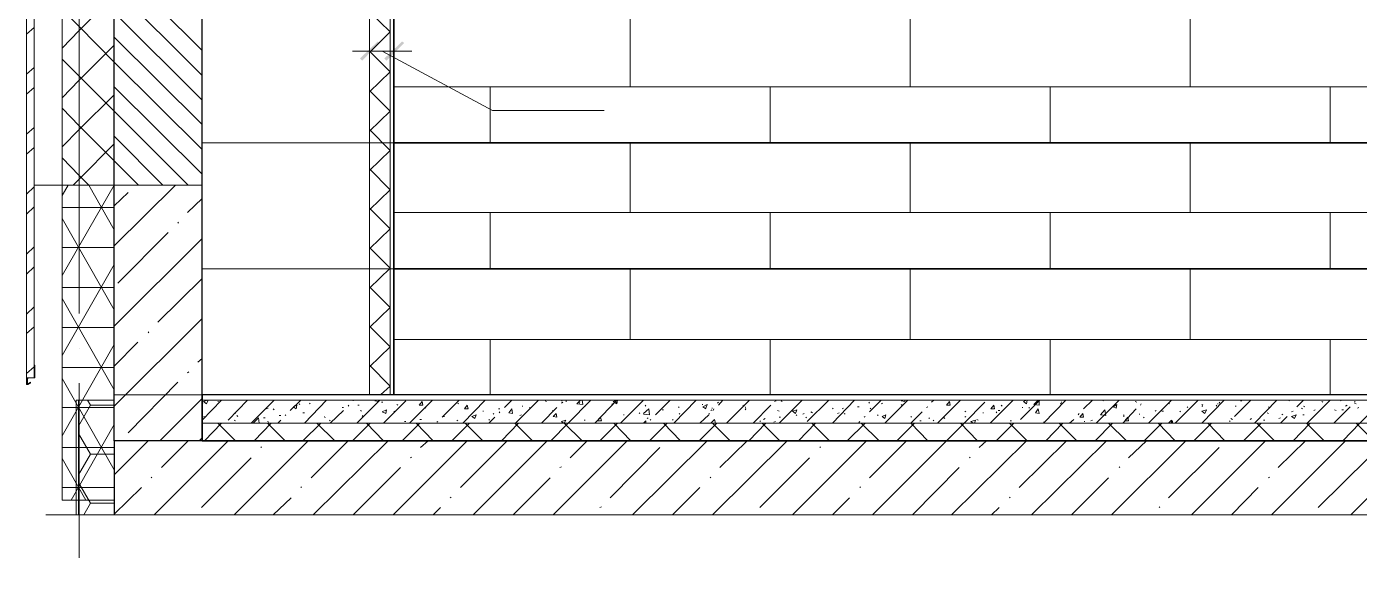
# Model space of a CAD drawing. Header units: millimetres. Extents: x -356862 to 418287, y 0 to 839748.
# Drawn here: x 340899 to 344708, y 774680 to 776219 of the extents above; entities that cross this region are included whole.
import ezdxf

# ---------------------------------------------------------------- set-up
doc = ezdxf.new("R2010")
doc.units = ezdxf.units.MM
doc.layers.add('PDF _Геометрия', color=7, linetype='Continuous', true_color=0xbababa)
doc.layers.add('PDF _Сплошная заливка', color=7, linetype='Continuous', true_color=0xf50000)

msp = doc.modelspace()

# ---------------------------------------------------------------- linework, layer by layer
at = {"layer": 'PDF _Геометрия', "color": 7, "lineweight": 13}
for points in [[(341148.3211, 778467.4215), (340919.6921, 778467.4215), (341148.3211, 778467.4215), (341148.3211, 779968.3288), (340919.6921, 779968.3288), (340919.6921, 779949.2764), (340898.5227, 779949.2764), (340898.5227, 775215.8086), (340919.6921, 775215.8086), (340919.6921, 775766.2119), (341148.3211, 775766.2119), (341000.1356, 775766.2119), (341000.1356, 774866.5143), (341148.3211, 774866.5143), (341148.3211, 775035.8691), (341400.2364, 775035.8691), (341400.2364, 775766.2119)], [(341400.2364, 778467.4215), (341148.3211, 778467.4215), (341148.3211, 775766.2119)], [(340919.6921, 775215.8086), (340919.6921, 775766.2119), (341148.3211, 775766.2119), (341000.1356, 775766.2119), (341000.1356, 774866.5143)], [(341148.3211, 774824.1756), (341148.3211, 775152.3006), (341040.3574, 775152.3006), (341040.3574, 774824.1756)]]:
    msp.add_lwpolyline(points, dxfattribs=at)
at = {"layer": 'PDF _Геометрия', "color": 7, "lineweight": 9}
for points in [[(340919.6921, 775766.2119), (340919.6921, 778467.4215), (340919.6921, 779949.2764), (340919.6921, 778467.4215)], [(350500.9421, 775827.603), (350500.9421, 775886.8772), (341400.2364, 775886.8772), (350500.9421, 775886.8772), (350500.9421, 775827.603), (350500.9421, 775526.9982)], [(341400.2364, 775766.2119), (341148.3211, 775766.2119), (341148.3211, 775035.8691), (341148.3211, 775766.2119)], [(340919.6921, 775251.7965), (340919.6921, 775215.8086), (340921.809, 775215.8086), (340921.809, 775251.7965)], [(340906.9905, 775215.8086), (340898.5227, 775215.8086), (340898.5227, 775196.7562), (340902.7566, 775196.7562), (340909.1074, 775200.9901), (340909.1074, 775203.107), (340902.7566, 775198.8732), (340900.6397, 775198.8732), (340900.6397, 775213.6917)]]:
    msp.add_lwpolyline(points, close=True, dxfattribs=at)
for points in [[(341000.1356, 775766.2119), (341000.1356, 778467.4215), (341000.1356, 779968.3288)], [(341048.8251, 775399.982), (341048.8251, 775766.2119), (341048.8251, 778467.4215), (341048.8251, 779968.3288)], [(341148.3211, 775766.2119), (341400.2364, 775766.2119), (341148.3211, 775766.2119), (341148.3211, 775035.8691)], [(341400.2364, 775526.9982), (350500.9421, 775526.9982), (350500.9421, 775467.724), (350500.9421, 775167.1191), (350500.9421, 775226.3933), (350500.9421, 775287.7844), (352302.4542, 775287.7844)], [(341048.8251, 775300.4861), (341048.8251, 775300.4861)], [(340921.809, 775215.8086), (340906.9905, 775215.8086), (340921.809, 775215.8086)], [(341048.8251, 774701.3933), (341048.8251, 775200.9901)], [(341046.7082, 774824.1756), (341046.7082, 775152.3006)], [(345049.8332, 775167.1191), (344550.2364, 775167.1191), (341948.5227, 775167.1191), (341400.2364, 775167.1191), (341948.5227, 775167.1191), (341400.2364, 775167.1191), (341948.5227, 775167.1191), (341226.6477, 775167.1191), (341148.3211, 775167.1191), (341948.5227, 775167.1191), (341148.3211, 775167.1191), (341226.6477, 775167.1191), (341546.305, 775167.1191), (341749.5308, 775167.1191), (344999.0268, 775167.1191)], [(341148.3211, 774824.1756), (341148.3211, 775152.3006)], [(352302.4542, 775152.3006), (341400.2364, 775152.3006)], [(346701.0429, 775167.1191), (344550.2364, 775167.1191), (343250.438, 775167.1191), (344550.2364, 775167.1191), (345049.8332, 775167.1191)], [(344550.2364, 775167.1191), (345049.8332, 775167.1191), (344550.2364, 775167.1191)], [(352302.4542, 775086.6756), (341400.2364, 775086.6756)]]:
    msp.add_lwpolyline(points, dxfattribs=at)
at = {"layer": 'PDF _Геометрия', "color": 93, "lineweight": 35, "true_color": 0x5cb85c}
msp.add_lwpolyline([(341948.5227, 778823.0667), (341948.5227, 775167.1191)], dxfattribs=at)
at = {"layer": 'PDF _Геометрия', "color": 8, "lineweight": 30, "true_color": 0x767676}
for points in [[(341148.3211, 775035.8691), (341148.3211, 775766.2119), (341148.3211, 778467.4215)], [(341400.2364, 775035.8691), (341400.2364, 775766.2119), (341400.2364, 778467.4215)]]:
    msp.add_lwpolyline(points, dxfattribs=at)
at = {"layer": 'PDF _Геометрия', "color": 93, "lineweight": 5, "true_color": 0x5cb85c}
msp.add_lwpolyline([(341937.938, 777868.3288), (341878.6638, 777868.3288), (341878.6638, 775167.1191), (341937.938, 775167.1191)], close=True, dxfattribs=at)
at = {"layer": 'PDF _Геометрия', "color": 8, "lineweight": 9, "true_color": 0x808080}
for points in [[(341400.2364, 776151.4941), (341148.3211, 776401.2925), (341048.8251, 776500.7885), (341000.1356, 776551.5949)], [(341400.2364, 776009.6594), (341148.3211, 776259.4578), (341048.8251, 776358.9538), (341000.1356, 776409.7603)], [(341400.2364, 776079.5183), (341148.3211, 776331.4336)], [(341000.1356, 776157.8449), (341048.8251, 776208.6514), (341148.3211, 776308.1474)], [(341400.2364, 775867.8248), (341148.3211, 776117.6232), (341048.8251, 776219.2361), (341000.1356, 776267.9256)], [(340898.5227, 776198.0667), (340919.6921, 776217.1191)], [(341400.2364, 775939.8006), (341148.3211, 776189.599)], [(341000.1356, 776016.0103), (341048.8251, 776066.8167), (341148.3211, 776166.3127)], [(340898.5227, 776083.7522), (340919.6921, 776102.8046)], [(341360.0147, 775766.2119), (341148.3211, 775977.9054), (341048.8251, 776077.4014), (341000.1356, 776126.0909)], [(340898.5227, 776026.5949), (340919.6921, 776045.6474)], [(341000.1356, 775876.2925), (341048.8251, 775924.982), (341148.3211, 776024.478)], [(341400.2364, 775797.9659), (341148.3211, 776047.7643)], [(341218.18, 775766.2119), (341148.3211, 775836.0707), (341048.8251, 775935.5667), (341000.1356, 775986.3732)], [(340898.5227, 775912.2804), (340919.6921, 775931.3328)], [(341288.0388, 775766.2119), (341148.3211, 775905.9296)], [(340898.5227, 775855.1232), (340919.6921, 775874.1756)], [(341031.8897, 775766.2119), (341048.8251, 775783.1474), (341148.3211, 775884.7603)], [(341148.3211, 775639.1957), (341076.3453, 775766.2119), (341048.8251, 775793.732), (341000.1356, 775844.5385)], [(340898.5227, 775740.8086), (340919.6921, 775761.978)], [(341000.1356, 775736.5748), (341017.0711, 775766.2119)], [(341000.1356, 775507.9457), (341148.3211, 775766.2119)], [(341148.3211, 775592.6232), (341324.0268, 775766.2119)], [(341148.3211, 775706.9377), (341188.5429, 775745.0425)], [(341357.8977, 775687.8853), (341400.2364, 775728.107)], [(340898.5227, 775683.6514), (340919.6921, 775704.8207)], [(341000.1356, 775702.7038), (341148.3211, 775702.7038)], [(341148.3211, 775410.5667), (341000.1356, 775670.9498)], [(341330.3776, 775658.2482), (341332.4945, 775660.3651)], [(341148.3211, 775363.9941), (341400.2364, 775613.7925)], [(341158.9058, 775486.7764), (341302.8574, 775630.728)], [(340898.5227, 775569.3369), (340919.6921, 775590.5062)], [(341000.1356, 775588.3893), (341148.3211, 775588.3893)], [(340898.5227, 775512.1796), (340919.6921, 775533.349)], [(341000.1356, 775279.3167), (341148.3211, 775539.6998)], [(341273.2203, 775374.5788), (341400.2364, 775499.478)], [(341000.1356, 775474.0748), (341148.3211, 775474.0748)], [(340898.5227, 775397.8651), (340919.6921, 775419.0344)], [(341148.3211, 775181.9377), (341000.1356, 775442.3207)], [(341148.3211, 775135.3651), (341400.2364, 775385.1635)], [(340898.5227, 775342.8248), (340919.6921, 775361.8772)], [(341000.1356, 775359.7603), (341148.3211, 775359.7603)], [(341245.7001, 775344.9417), (341247.8171, 775347.0586)], [(341000.1356, 775050.6877), (341148.3211, 775311.0707)], [(341148.3211, 775249.6796), (341216.063, 775317.4215)], [(341387.5348, 775260.2643), (341400.2364, 775270.849)], [(340898.5227, 775228.5103), (340919.6921, 775247.5627)], [(341000.1356, 775245.4457), (341148.3211, 775245.4457)], [(341357.8977, 775230.6272), (341362.1316, 775232.7441)], [(341148.3211, 774953.3086), (341000.1356, 775213.6917)], [(341188.5429, 775059.1554), (341330.3776, 775203.107)], [(341279.5711, 775035.8691), (341400.2364, 775156.5344)], [(341400.2364, 775095.1433), (341455.2768, 775152.3006)], [(341400.2364, 775141.7159), (341402.3534, 775143.8328)], [(341417.1719, 775152.3006), (341412.938, 775141.7159), (341404.4703, 775148.0667), (341415.055, 775152.3006)], [(341444.6921, 775148.0667), (341446.809, 775148.0667)], [(341474.3292, 775095.1433), (341529.3695, 775152.3006)], [(341539.9542, 775086.6756), (341605.5792, 775152.3006)], [(341652.1518, 775122.6635), (341681.7888, 775152.3006)], [(341692.3735, 775086.6756), (341755.8816, 775152.3006)], [(341707.1921, 775143.8328), (341709.309, 775141.7159)], [(341766.4663, 775152.3006), (341766.4663, 775152.3006)], [(341832.0913, 775150.1836), (341832.0913, 775152.3006)], [(341842.6759, 775086.6756), (341908.3009, 775152.3006)], [(341904.0671, 775152.3006), (341904.0671, 775148.0667), (341893.4824, 775150.1836), (341895.5993, 775152.3006)], [(341912.5348, 775145.9498), (341916.7687, 775145.9498)], [(341918.8856, 775086.6756), (341982.3937, 775150.1836)], [(341992.9784, 775086.6756), (342058.6034, 775152.3006)], [(342086.1235, 775103.6111), (342134.813, 775152.3006)], [(342130.5792, 775141.7159), (342132.6961, 775143.8328)], [(342145.3977, 775086.6756), (342208.9058, 775152.3006)], [(342263.9461, 775131.1312), (342285.1155, 775152.3006)], [(342295.7001, 775086.6756), (342361.3251, 775152.3006)], [(342380.3776, 775150.1836), (342384.6114, 775148.0667)], [(342397.313, 775035.8691), (342446.0026, 775086.6756), (342511.6276, 775152.3006)], [(342426.9501, 775150.1836), (342429.0671, 775150.1836)], [(342426.9501, 775143.8328), (342431.184, 775145.9498)], [(342439.6518, 775150.1836), (342441.7687, 775148.0667)], [(342486.2243, 775152.3006), (342488.3413, 775139.599), (342471.4058, 775141.7159), (342481.9905, 775152.3006)], [(342475.6397, 775145.9498), (342479.8735, 775143.8328)], [(342522.2122, 775086.6756), (342585.7203, 775152.3006), (342575.1356, 775148.0667), (342585.7203, 775141.7159), (342587.8372, 775152.3006)], [(342581.4864, 775143.8328), (342585.7203, 775145.9498)], [(342596.305, 775086.6756), (342661.93, 775152.3006)], [(342695.8009, 775109.9619), (342738.1397, 775152.3006)], [(342748.7243, 775086.6756), (342812.2324, 775152.3006)], [(342873.6235, 775143.8328), (342875.7405, 775145.9498)], [(342875.7405, 775137.482), (342888.4421, 775152.3006)], [(342899.0268, 775086.6756), (342964.6518, 775152.3006)], [(343036.6276, 775148.0667), (343040.8614, 775150.1836)], [(343038.7445, 775150.1836), (343038.7445, 775152.3006)], [(343049.3292, 775086.6756), (343114.9542, 775152.3006)], [(343055.68, 775150.1836), (343057.7969, 775148.0667)], [(343129.7727, 775090.9094), (343191.1638, 775152.3006)], [(343201.7485, 775086.6756), (343265.2566, 775152.3006)], [(343305.4784, 775145.9498), (343307.5953, 775143.8328)], [(343307.5953, 775118.4296), (343341.4663, 775152.3006)], [(343316.063, 774824.1756), (343527.7566, 775035.8691), (343578.563, 775086.6756), (343637.8372, 775145.9498)], [(343341.4663, 775141.7159), (343345.7001, 775143.8328)], [(343352.0509, 775086.6756), (343417.6759, 775152.3006)], [(343409.2082, 775152.3006), (343409.2082, 775148.0667), (343398.6235, 775150.1836), (343400.7405, 775152.3006)], [(343485.4179, 775145.9498), (343491.7687, 775152.3006)], [(343491.7687, 775152.3006), (343491.7687, 775152.3006)], [(343502.3534, 775086.6756), (343567.9784, 775152.3006)], [(343652.6558, 775086.6756), (343718.2808, 775152.3006)], [(343739.4501, 775097.2603), (343794.4905, 775152.3006)], [(343758.5026, 775152.3006), (343756.3856, 775141.7159), (343747.9179, 775148.0667), (343756.3856, 775152.3006)], [(343792.3735, 775152.3006), (343792.3735, 775137.482), (343777.555, 775139.599), (343790.2566, 775152.3006)], [(343805.0751, 775086.6756), (343868.5832, 775152.3006)], [(343853.7647, 775141.7159), (343855.8816, 775143.8328)], [(343855.8816, 775145.9498), (343857.9985, 775145.9498)], [(343919.3897, 775126.8974), (343944.7929, 775152.3006)], [(343955.3776, 775086.6756), (344021.0026, 775152.3006)], [(343974.43, 775152.3006), (343976.5469, 775150.1836)], [(344067.5751, 775148.0667), (344071.809, 775145.9498)], [(344105.68, 775086.6756), (344171.305, 775152.3006)], [(344162.8372, 775143.8328), (344164.9542, 775141.7159)], [(344181.8897, 775086.6756), (344247.5147, 775152.3006)], [(344258.0993, 775086.6756), (344321.6074, 775152.3006)], [(344306.7888, 775143.8328), (344308.9058, 775145.9498)], [(344351.2445, 775105.728), (344397.8171, 775152.3006)], [(344368.18, 775150.1836), (344372.4138, 775150.1836)], [(344408.4018, 775086.6756), (344471.9098, 775152.3006)], [(344505.7808, 775152.3006), (344507.8977, 775150.1836)], [(344529.0671, 775133.2482), (344548.1195, 775152.3006)], [(344558.7042, 775086.6756), (344624.3292, 775152.3006)], [(344601.0429, 775148.0667), (344603.1598, 775145.9498)], [(344653.9663, 775152.3006), (344656.0832, 775150.1836)], [(344660.3171, 775035.8691), (344709.0066, 775086.6756), (344774.6316, 775152.3006)], [(344694.188, 775145.9498), (344696.305, 775148.0667)], [(344694.188, 775143.8328), (344698.4219, 775141.7159)], [(341000.1356, 775131.1312), (341148.3211, 775131.1312)], [(341402.3534, 775103.6111), (341406.5872, 775105.728)], [(341493.3816, 775114.1957), (341495.4985, 775116.3127)], [(341499.7324, 775107.8449), (341501.8493, 775105.728)], [(341584.4098, 775126.8974), (341588.6437, 775129.0143)], [(341603.4622, 775126.8974), (341605.5792, 775124.7804)], [(341620.3977, 775107.8449), (341624.6316, 775107.8449)], [(341637.3332, 775107.8449), (341639.4501, 775109.9619)], [(341677.555, 775139.599), (341679.6719, 775141.7159)], [(341688.1397, 775116.3127), (341692.3735, 775116.3127)], [(341749.5308, 775105.728), (341751.6477, 775101.4941)], [(341766.4663, 775086.6756), (341804.5711, 775122.6635)], [(341800.3372, 775131.1312), (341804.5711, 775131.1312)], [(341817.2727, 775135.3651), (341819.3897, 775137.482)], [(341844.7929, 775137.482), (341849.0268, 775137.482)], [(341853.2606, 775122.6635), (341855.3776, 775120.5465)], [(341857.4945, 775105.728), (341859.6114, 775107.8449)], [(341948.5227, 775118.4296), (341950.6397, 775120.5465)], [(341956.9905, 775139.599), (341959.1074, 775137.482)], [(342037.434, 775129.0143), (342039.5509, 775131.1312)], [(342090.3574, 775105.728), (342092.4743, 775105.728)], [(342202.555, 775120.5465), (342204.6719, 775120.5465)], [(342232.1921, 775114.1957), (342234.309, 775112.0788)], [(342247.0106, 775126.8974), (342251.2445, 775126.8974)], [(342249.1276, 775116.3127), (342251.2445, 775118.4296)], [(342308.4018, 775107.8449), (342312.6356, 775109.9619)], [(342314.7526, 775135.3651), (342316.8695, 775135.3651)], [(342335.9219, 775131.1312), (342338.0388, 775129.0143)], [(342369.7929, 775086.6756), (342414.2485, 775131.1312)], [(342401.5469, 775120.5465), (342403.6638, 775122.6635)], [(342492.5751, 775133.2482), (342494.6921, 775135.3651)], [(342570.9018, 775141.7159), (342573.0187, 775139.599)], [(342604.7727, 775109.9619), (342606.8897, 775109.9619)], [(342649.2284, 775114.1957), (342651.3453, 775116.3127)], [(342661.93, 775114.1957), (342676.7485, 775126.8974), (342678.8655, 775109.9619), (342661.93, 775112.0788)], [(342666.1638, 775137.482), (342668.2808, 775135.3651)], [(342714.8534, 775124.7804), (342719.0872, 775124.7804)], [(342761.4259, 775133.2482), (342763.5429, 775131.1312)], [(342763.5429, 775112.0788), (342765.6598, 775114.1957)], [(342822.8171, 775086.6756), (342848.2203, 775109.9619)], [(342829.1679, 775139.599), (342831.2848, 775139.599)], [(342839.7526, 775126.8974), (342831.2848, 775133.2482), (342843.9864, 775139.599), (342839.7526, 775129.0143)], [(342848.2203, 775114.1957), (342850.3372, 775112.0788)], [(342854.5711, 775122.6635), (342856.688, 775124.7804)], [(342856.688, 775129.0143), (342858.805, 775129.0143)], [(342860.9219, 775122.6635), (342863.0388, 775126.8974)], [(342945.5993, 775135.3651), (342949.8332, 775137.482)], [(342951.9501, 775133.2482), (342954.0671, 775129.0143)], [(342951.9501, 775126.8974), (342954.0671, 775124.7804)], [(342975.2364, 775086.6756), (343026.0429, 775137.482)], [(343045.0953, 775122.6635), (343049.3292, 775120.5465)], [(343098.0187, 775109.9619), (343100.1356, 775107.8449)], [(343117.0711, 775112.0788), (343121.305, 775114.1957)], [(343140.3574, 775118.4296), (343144.5913, 775116.3127)], [(343201.7485, 775129.0143), (343203.8655, 775126.8974)], [(343216.5671, 775114.1957), (343220.8009, 775116.3127)], [(343229.2687, 775126.8974), (343233.5026, 775129.0143)], [(343235.6195, 775114.1957), (343237.7364, 775112.0788)], [(343273.7243, 775133.2482), (343277.9582, 775133.2482)], [(343292.7768, 775103.6111), (343294.8937, 775105.728)], [(343309.7122, 775126.8974), (343311.8292, 775129.0143)], [(343330.8816, 775109.9619), (343332.9985, 775107.8449)], [(343398.6235, 775137.482), (343400.7405, 775139.599)], [(343474.8332, 775035.8691), (343426.1437, 775086.6756), (343457.8977, 775118.4296)], [(343426.1437, 775105.728), (343428.2606, 775103.6111)], [(343470.5993, 775131.1312), (343474.8332, 775133.2482)], [(343580.68, 775120.5465), (343582.7969, 775118.4296)], [(343580.68, 775103.6111), (343582.7969, 775105.728)], [(343631.4864, 775116.3127), (343633.6034, 775116.3127)], [(343669.5913, 775116.3127), (343671.7082, 775118.4296)], [(343675.9421, 775122.6635), (343680.1759, 775122.6635)], [(343684.4098, 775137.482), (343686.5268, 775135.3651)], [(343743.684, 775131.1312), (343745.8009, 775131.1312)], [(343762.7364, 775129.0143), (343764.8534, 775131.1312)], [(343904.5711, 775109.9619), (343906.688, 775114.1957)], [(344031.5872, 775086.6756), (344069.6921, 775126.8974)], [(344033.7042, 775107.8449), (344035.8211, 775109.9619)], [(344033.7042, 775105.728), (344035.8211, 775105.728)], [(344078.1598, 775112.0788), (344080.2768, 775112.0788)], [(344082.3937, 775137.482), (344084.5106, 775141.7159)], [(344124.7324, 775120.5465), (344126.8493, 775122.6635)], [(344143.7848, 775120.5465), (344148.0187, 775120.5465)], [(344194.5913, 775120.5465), (344196.7082, 775118.4296)], [(344215.7606, 775131.1312), (344217.8776, 775133.2482)], [(344258.0993, 775139.599), (344260.2163, 775137.482)], [(344258.0993, 775135.3651), (344260.2163, 775135.3651)], [(344298.3211, 775137.482), (344300.438, 775135.3651)], [(344302.555, 775141.7159), (344304.6719, 775141.7159)], [(344353.3614, 775135.3651), (344355.4784, 775135.3651)], [(344444.3897, 775116.3127), (344448.6235, 775114.1957)], [(344448.6235, 775133.2482), (344450.7405, 775131.1312)], [(344482.4945, 775086.6756), (344501.5469, 775105.728)], [(344486.7284, 775109.9619), (344488.8453, 775112.0788)], [(344514.2485, 775118.4296), (344518.4824, 775120.5465)], [(344541.7687, 775129.0143), (344546.0026, 775126.8974)], [(344546.0026, 775109.9619), (344550.2364, 775109.9619)], [(344548.1195, 775135.3651), (344552.3534, 775133.2482)], [(344577.7566, 775122.6635), (344581.9905, 775124.7804)], [(344634.9138, 775086.6756), (344681.4864, 775133.2482)], [(344637.0308, 775124.7804), (344641.2647, 775122.6635)], [(344658.2001, 775124.7804), (344662.434, 775124.7804)], [(344668.7848, 775135.3651), (344673.0187, 775137.482)], [(344702.6558, 775129.0143), (344706.8897, 775131.1312)], [(341025.5388, 774866.5143), (341148.3211, 775082.4417)], [(341400.2364, 775097.2603), (341400.2364, 775097.2603)], [(341406.5872, 775035.8691), (341455.2768, 775086.6756)], [(341495.4985, 775035.8691), (341444.6921, 775086.6756)], [(341463.7445, 775086.6756), (341467.9784, 775086.6756)], [(341491.2647, 775095.1433), (341495.4985, 775093.0264)], [(341548.4219, 775086.6756), (341546.305, 775086.6756), (341561.1235, 775101.4941), (341563.2405, 775086.6756)], [(341548.4219, 775035.8691), (341597.1114, 775086.6756)], [(341575.9421, 775101.4941), (341580.1759, 775101.4941)], [(341586.5268, 775090.9094), (341590.7606, 775088.7925)], [(341637.3332, 775035.8691), (341586.5268, 775086.6756)], [(341616.1638, 775086.6756), (341624.6316, 775095.1433)], [(341645.8009, 775086.6756), (341645.8009, 775086.6756)], [(341681.7888, 775086.6756), (341681.7888, 775086.6756)], [(341688.1397, 775035.8691), (341738.9461, 775086.6756)], [(341779.1679, 775035.8691), (341728.3614, 775086.6756)], [(341764.3493, 775093.0264), (341766.4663, 775095.1433)], [(341829.9743, 775035.8691), (341880.7808, 775086.6756)], [(341918.8856, 775035.8691), (341870.1961, 775086.6756)], [(341971.809, 775035.8691), (342022.6155, 775086.6756)], [(341978.1598, 775090.9094), (341982.3937, 775090.9094)], [(342060.7203, 775035.8691), (342012.0308, 775086.6756)], [(342022.6155, 775097.2603), (342026.8493, 775097.2603)], [(342071.305, 775088.7925), (342073.4219, 775090.9094)], [(342113.6437, 775035.8691), (342164.4501, 775086.6756)], [(342128.4622, 775095.1433), (342130.5792, 775093.0264)], [(342202.555, 775035.8691), (342151.7485, 775086.6756)], [(342219.4905, 775086.6756), (342236.4259, 775103.6111)], [(342219.4905, 775095.1433), (342221.6074, 775097.2603)], [(342255.4784, 775035.8691), (342304.1679, 775086.6756)], [(342344.3897, 775035.8691), (342293.5832, 775086.6756)], [(342486.2243, 775035.8691), (342435.4179, 775086.6756), (342439.6518, 775095.1433), (342426.9501, 775090.9094), (342433.3009, 775086.6756)], [(342492.5751, 775095.1433), (342494.6921, 775095.1433)], [(342537.0308, 775035.8691), (342587.8372, 775086.6756)], [(342625.9421, 775035.8691), (342577.2526, 775086.6756)], [(342581.4864, 775086.6756), (342583.6034, 775086.6756)], [(342661.93, 775086.6756), (342668.2808, 775093.0264), (342668.2808, 775086.6756)], [(342672.5147, 775099.3772), (342674.6316, 775101.4941)], [(342678.8655, 775035.8691), (342729.6719, 775086.6756)], [(342680.9824, 775095.1433), (342683.0993, 775097.2603)], [(342767.7768, 775035.8691), (342719.0872, 775086.6756)], [(342744.4905, 775097.2603), (342746.6074, 775095.1433)], [(342820.7001, 775035.8691), (342871.5066, 775086.6756)], [(342854.5711, 775086.6756), (342865.1558, 775097.2603), (342867.2727, 775086.6756)], [(342909.6114, 775035.8691), (342858.805, 775086.6756)], [(342962.5348, 775035.8691), (343011.2243, 775086.6756)], [(342994.2888, 775093.0264), (342996.4058, 775090.9094)], [(343051.4461, 775035.8691), (343000.6397, 775086.6756)], [(343004.8735, 775097.2603), (343009.1074, 775099.3772)], [(343034.5106, 775088.7925), (343038.7445, 775090.9094)], [(343049.3292, 775103.6111), (343053.563, 775103.6111)], [(343104.3695, 775035.8691), (343153.059, 775086.6756)], [(343125.5388, 775101.4941), (343127.6558, 775103.6111)], [(343193.2808, 775035.8691), (343142.4743, 775086.6756)], [(343244.0872, 775035.8691), (343294.8937, 775086.6756)], [(343275.8413, 775086.6756), (343280.0751, 775090.9094)], [(343335.1155, 775035.8691), (343284.309, 775086.6756)], [(343385.9219, 775035.8691), (343436.7284, 775086.6756)], [(343407.0913, 775086.6756), (343411.3251, 775086.6756)], [(343451.5469, 775093.0264), (343455.7808, 775093.0264)], [(343476.9501, 775101.4941), (343479.0671, 775099.3772)], [(343489.6518, 775093.0264), (343491.7687, 775095.1433)], [(343519.2888, 775101.4941), (343521.4058, 775101.4941), (343523.5227, 775099.3772)], [(343616.6679, 775035.8691), (343567.9784, 775086.6756)], [(343603.9663, 775086.6756), (343597.6155, 775090.9094), (343610.3171, 775095.1433), (343608.2001, 775086.6756)], [(343614.5509, 775097.2603), (343618.7848, 775095.1433)], [(343669.5913, 775035.8691), (343720.3977, 775086.6756)], [(343758.5026, 775035.8691), (343707.6961, 775086.6756)], [(343709.813, 775093.0264), (343714.0469, 775093.0264)], [(343805.0751, 775088.7925), (343807.1921, 775088.7925)], [(343811.4259, 775035.8691), (343860.1155, 775086.6756)], [(343900.3372, 775035.8691), (343849.5308, 775086.6756)], [(343879.1679, 775086.6756), (343891.8695, 775097.2603)], [(343921.5066, 775090.9094), (343923.6235, 775090.9094)], [(343940.559, 775093.0264), (343944.7929, 775095.1433)], [(343953.2606, 775035.8691), (344001.9501, 775086.6756)], [(344042.1719, 775035.8691), (343991.3655, 775086.6756)], [(344090.8614, 775103.6111), (344092.9784, 775101.4941)], [(344092.9784, 775035.8691), (344143.7848, 775086.6756)], [(344181.8897, 775035.8691), (344133.2001, 775086.6756)], [(344162.8372, 775086.6756), (344171.305, 775095.1433), (344171.305, 775086.6756)], [(344169.188, 775086.6756), (344173.4219, 775093.0264), (344173.4219, 775086.6756)], [(344234.813, 775035.8691), (344285.6195, 775086.6756)], [(344323.7243, 775035.8691), (344275.0348, 775086.6756)], [(344306.7888, 775086.6756), (344306.7888, 775086.6756)], [(344336.4259, 775090.9094), (344338.5429, 775093.0264)], [(344340.6598, 775099.3772), (344344.8937, 775097.2603)], [(344376.6477, 775035.8691), (344427.4542, 775086.6756)], [(344395.7001, 775097.2603), (344399.934, 775099.3772)], [(344465.559, 775035.8691), (344414.7526, 775086.6756)], [(344433.805, 775095.1433), (344438.0388, 775095.1433)], [(344478.2606, 775099.3772), (344482.4945, 775101.4941)], [(344518.4824, 775035.8691), (344567.1719, 775086.6756)], [(344607.3937, 775035.8691), (344556.5872, 775086.6756)], [(344749.2284, 775035.8691), (344698.4219, 775086.6756)], [(341148.3211, 774938.4901), (341245.7001, 775035.8691)], [(341262.6356, 774824.1756), (341474.3292, 775035.8691)], [(341283.805, 774959.6594), (341360.0147, 775035.8691)], [(341391.7687, 775035.8691), (341400.2364, 775044.3369)], [(341491.2647, 774824.1756), (341702.9582, 775035.8691)], [(341711.4259, 774930.0224), (341817.2727, 775035.8691)], [(341717.7768, 774824.1756), (341931.5872, 775035.8691)], [(341946.4058, 774824.1756), (342158.0993, 775035.8691)], [(342024.7324, 775016.8167), (342045.9018, 775035.8691)], [(342139.0469, 774902.5022), (342272.4138, 775035.8691)], [(342175.0348, 774824.1756), (342386.7284, 775035.8691)], [(342403.6638, 774824.1756), (342615.3574, 775035.8691)], [(342452.3534, 774987.1796), (342501.0429, 775035.8691)], [(342630.1759, 774824.1756), (342843.9864, 775035.8691)], [(342858.805, 774824.1756), (343072.6155, 775035.8691)], [(342879.9743, 774959.6594), (342958.3009, 775035.8691)], [(343087.434, 774824.1756), (343299.1276, 775035.8691)], [(343307.5953, 774930.0224), (343413.4421, 775035.8691)], [(343542.5751, 774824.1756), (343756.3856, 775035.8691)], [(343620.9018, 775016.8167), (343642.0711, 775035.8691)], [(343735.2163, 774902.5022), (343870.7001, 775035.8691)], [(343771.2042, 774824.1756), (343985.0147, 775035.8691)], [(343999.8332, 774824.1756), (344211.5268, 775035.8691)], [(344048.5227, 774987.1796), (344099.3292, 775035.8691)], [(344228.4622, 774824.1756), (344440.1558, 775035.8691)], [(344457.0913, 774824.1756), (344668.7848, 775035.8691)], [(344476.1437, 774959.6594), (344554.4703, 775035.8691)], [(344683.6034, 774824.1756), (344897.4138, 775035.8691)], [(341000.1356, 775016.8167), (341148.3211, 775016.8167)], [(341567.4743, 775016.8167), (341569.5913, 775018.9336)], [(342566.6679, 774872.8651), (342708.5026, 775016.8167)], [(343165.7606, 775016.8167), (343167.8776, 775018.9336)], [(344162.8372, 774872.8651), (344306.7888, 775016.8167)], [(341067.8776, 774866.5143), (341000.1356, 774985.0627)], [(341398.1195, 774845.3449), (341539.9542, 774987.1796)], [(341832.0913, 774824.1756), (341967.5751, 774959.6594)], [(341995.0953, 774987.1796), (341999.3292, 774989.2965)], [(342422.7163, 774959.6594), (342426.9501, 774961.7764)], [(342994.2888, 774845.3449), (343136.1235, 774987.1796)], [(343430.3776, 774824.1756), (343563.7445, 774959.6594)], [(343593.3816, 774987.1796), (343595.4985, 774989.2965)], [(344021.0026, 774959.6594), (344023.1195, 774961.7764)], [(344590.4582, 774845.3449), (344734.4098, 774987.1796)], [(341254.1679, 774930.0224), (341256.2848, 774932.1393)], [(342289.3493, 774824.1756), (342395.1961, 774930.0224)], [(342852.4542, 774930.0224), (342854.5711, 774932.1393)], [(343885.5187, 774824.1756), (343991.3655, 774930.0224)], [(344448.6235, 774930.0224), (344450.7405, 774932.1393)], [(341000.1356, 774902.5022), (341148.3211, 774902.5022)], [(341148.3211, 774826.2925), (341226.6477, 774902.5022)], [(341681.7888, 774902.5022), (341683.9058, 774904.6191)], [(342744.4905, 774824.1756), (342822.8171, 774902.5022)], [(343280.0751, 774902.5022), (343282.1921, 774904.6191)], [(344342.7768, 774824.1756), (344418.9864, 774902.5022)], [(341603.4622, 774824.1756), (341654.2687, 774872.8651)], [(342060.7203, 774824.1756), (342081.8897, 774845.3449)], [(342109.4098, 774872.8651), (342111.5268, 774874.982)], [(342537.0308, 774845.3449), (342541.2647, 774847.4619)], [(343201.7485, 774824.1756), (343250.438, 774872.8651)], [(343656.8897, 774824.1756), (343678.059, 774845.3449)], [(343707.6961, 774872.8651), (343709.813, 774874.982)], [(344135.3171, 774845.3449), (344137.434, 774847.4619)]]:
    msp.add_lwpolyline(points, dxfattribs=at)
at = {"layer": 'PDF _Геометрия', "color": 93, "lineweight": 5, "true_color": 0x5cb85c}
for points in [[(341878.6638, 776145.1433), (341937.938, 776204.4175), (341878.6638, 776261.5748)], [(341878.6638, 776032.9457), (341937.938, 776090.103), (341878.6638, 776149.3772)], [(341878.6638, 775920.7482), (341937.938, 775977.9054), (341878.6638, 776037.1796)], [(341878.6638, 775808.5506), (341937.938, 775865.7078), (341878.6638, 775924.982)], [(341878.6638, 775696.353), (341937.938, 775753.5103), (341878.6638, 775812.7844)], [(341878.6638, 775584.1554), (341937.938, 775641.3127), (341878.6638, 775700.5869)], [(341878.6638, 775471.9578), (341937.938, 775529.1151), (341878.6638, 775588.3893)], [(341878.6638, 775359.7603), (341937.938, 775416.9175), (341878.6638, 775476.1917)], [(341878.6638, 775247.5627), (341937.938, 775304.7199), (341878.6638, 775363.9941)], [(341910.4179, 775167.1191), (341937.938, 775192.5224), (341878.6638, 775251.7965)]]:
    msp.add_lwpolyline(points, dxfattribs=at)
at = {"layer": 'PDF _Геометрия', "color": 19, "lineweight": 30, "true_color": 0x442a22}
for points in [[(341948.5227, 776246.7562), (350500.9421, 776246.7562), (350500.9421, 775886.8772), (341948.5227, 775886.8772)], [(341948.5227, 775886.8772), (350500.9421, 775886.8772), (350500.9421, 775526.9982), (341948.5227, 775526.9982)], [(341948.5227, 775526.9982), (350500.9421, 775526.9982), (350500.9421, 775167.1191), (341948.5227, 775167.1191)]]:
    msp.add_lwpolyline(points, close=True, dxfattribs=at)
at = {"layer": 'PDF _Геометрия', "color": 19, "lineweight": 5, "true_color": 0x442a22}
for points in [[(342623.8251, 776047.7643), (342623.8251, 776246.7562)], [(343424.0268, 776047.7643), (343424.0268, 776246.7562)], [(344224.2284, 776047.7643), (344224.2284, 776246.7562)], [(342223.7243, 775886.8772), (342223.7243, 776047.7643)], [(343023.9259, 775886.8772), (343023.9259, 776047.7643)], [(343824.1276, 775886.8772), (343824.1276, 776047.7643)], [(344624.3292, 775886.8772), (344624.3292, 776047.7643)], [(342623.8251, 775687.8853), (342623.8251, 775886.8772)], [(343424.0268, 775687.8853), (343424.0268, 775886.8772)], [(344224.2284, 775687.8853), (344224.2284, 775886.8772)], [(342223.7243, 775526.9982), (342223.7243, 775687.8853)], [(343023.9259, 775526.9982), (343023.9259, 775687.8853)], [(343824.1276, 775526.9982), (343824.1276, 775687.8853)], [(344624.3292, 775526.9982), (344624.3292, 775687.8853)], [(342623.8251, 775325.8893), (342623.8251, 775526.9982)], [(343424.0268, 775325.8893), (343424.0268, 775526.9982)], [(344224.2284, 775325.8893), (344224.2284, 775526.9982)], [(342223.7243, 775167.1191), (342223.7243, 775325.8893)], [(343023.9259, 775167.1191), (343023.9259, 775325.8893)], [(343824.1276, 775167.1191), (343824.1276, 775325.8893)], [(344624.3292, 775167.1191), (344624.3292, 775325.8893)]]:
    msp.add_lwpolyline(points, dxfattribs=at)
at = {"layer": 'PDF _Геометрия', "color": 7, "lineweight": 18}
for points in [[(341878.6638, 775937.6836), (341878.6638, 776200.1836)], [(341948.5227, 776096.4538), (341948.5227, 776200.1836)], [(341999.3292, 776149.3772), (341829.9743, 776149.3772)], [(341914.6518, 776149.3772), (342230.0751, 775980.0224), (342549.7324, 775980.0224)]]:
    msp.add_lwpolyline(points, dxfattribs=at)
at = {"layer": 'PDF _Геометрия', "color": 19, "lineweight": 5, "true_color": 0x442a22}
for points in [[(341948.5227, 776047.7643), (350500.9421, 776047.7643), (350500.9421, 775886.8772), (341948.5227, 775886.8772)], [(341948.5227, 775687.8853), (350500.9421, 775687.8853), (350500.9421, 775526.9982), (341948.5227, 775526.9982)], [(341948.5227, 775325.8893), (350500.9421, 775325.8893), (350500.9421, 775167.1191), (341948.5227, 775167.1191)]]:
    msp.add_lwpolyline(points, close=True, dxfattribs=at)
at = {"layer": 'PDF _Геометрия', "color": 250, "lineweight": 5, "true_color": 0x383e42}
for points in [[(341072.1114, 775152.3006), (341080.5792, 775137.482), (341046.7082, 775078.2078)], [(341080.5792, 775137.482), (341148.3211, 775137.482)], [(341080.5792, 775137.482), (341080.5792, 775137.482)], [(341046.7082, 775057.0385), (341080.5792, 774997.7643), (341148.3211, 774997.7643)], [(341046.7082, 774938.4901), (341080.5792, 774997.7643)], [(341148.3211, 774858.0465), (341080.5792, 774858.0465), (341046.7082, 774917.3207)], [(341061.5268, 774824.1756), (341080.5792, 774858.0465)]]:
    msp.add_lwpolyline(points, dxfattribs=at)
at = {"layer": 'PDF _Геометрия', "color": 7, "lineweight": 30}
msp.add_lwpolyline([(353216.9703, 775167.1191), (352501.4461, 775167.1191), (352501.4461, 775035.8691), (353216.9703, 775035.8691), (341148.3211, 775035.8691), (341148.3211, 774824.1756)], dxfattribs=at)
msp.add_lwpolyline([(341400.2364, 775035.8691), (352302.4542, 775035.8691), (352302.4542, 775167.1191), (341400.2364, 775167.1191)], close=True, dxfattribs=at)
at = {"layer": 'PDF _Геометрия', "color": 8, "lineweight": 9, "true_color": 0x808080}
for points in [[(342028.9663, 775148.0667), (342031.0832, 775137.482), (342020.4985, 775137.482)], [(343536.2243, 775148.0667), (343538.3413, 775137.482), (343527.7566, 775137.482)], [(341671.2042, 775137.482), (341669.0872, 775126.8974), (341660.6195, 775133.2482)], [(341927.3534, 775124.7804), (341925.2364, 775114.1957), (341914.6518, 775118.4296)], [(342158.0993, 775137.482), (342160.2163, 775126.8974), (342149.6316, 775126.8974)], [(342183.5026, 775109.9619), (342179.2687, 775099.3772), (342170.8009, 775105.728)], [(342285.1155, 775126.8974), (342287.2324, 775114.1957), (342276.6477, 775116.3127)], [(342412.1316, 775114.1957), (342414.2485, 775103.6111), (342403.6638, 775105.728)], [(343100.1356, 775124.7804), (343095.9018, 775114.1957), (343087.434, 775120.5465)], [(343354.1679, 775109.9619), (343352.0509, 775099.3772), (343343.5832, 775105.728)], [(343663.2405, 775137.482), (343665.3574, 775126.8974), (343654.7727, 775126.8974)], [(343790.2566, 775126.8974), (343792.3735, 775114.1957), (343781.7888, 775116.3127)], [(343917.2727, 775114.1957), (343919.3897, 775103.6111), (343908.805, 775103.6111)], [(343982.8977, 775107.8449), (343968.0792, 775109.9619), (343980.7808, 775124.7804)], [(344014.6518, 775139.599), (344012.5348, 775129.0143), (344004.0671, 775133.2482)], [(344270.8009, 775124.7804), (344266.5671, 775114.1957), (344258.0993, 775120.5465)], [(344526.9501, 775109.9619), (344522.7163, 775099.3772), (344514.2485, 775105.728)], [(342539.1477, 775103.6111), (342541.2647, 775093.0264), (342530.68, 775093.0264)], [(344046.4058, 775103.6111), (344048.5227, 775093.0264), (344037.938, 775093.0264)]]:
    msp.add_lwpolyline(points, close=True, dxfattribs=at)
at = {"layer": 'PDF _Геометрия', "color": 7, "lineweight": 5}
msp.add_lwpolyline([(353303.7647, 774824.1756), (353216.9703, 774824.1756), (347200.6397, 774824.1756), (347164.6518, 774968.1272), (347092.6759, 774680.224), (347056.688, 774824.1756), (341040.3574, 774824.1756), (340953.563, 774824.1756)], dxfattribs=at)
at = {"layer": 'PDF _Сплошная заливка', "color": 7, "transparency": 33554559}
for points in [[(341901.9501, 776176.8974), (341857.4945, 776121.857), (341851.1437, 776128.2078)], [(341906.184, 776172.6635), (341901.9501, 776176.8974), (341857.4945, 776121.857)], [(341921.0026, 776128.2078), (341927.3534, 776121.857), (341971.809, 776176.8974)], [(341927.3534, 776121.857), (341971.809, 776176.8974), (341978.1598, 776172.6635)]]:
    msp.add_solid(points, dxfattribs=at)

doc.saveas('drawing.dxf')
